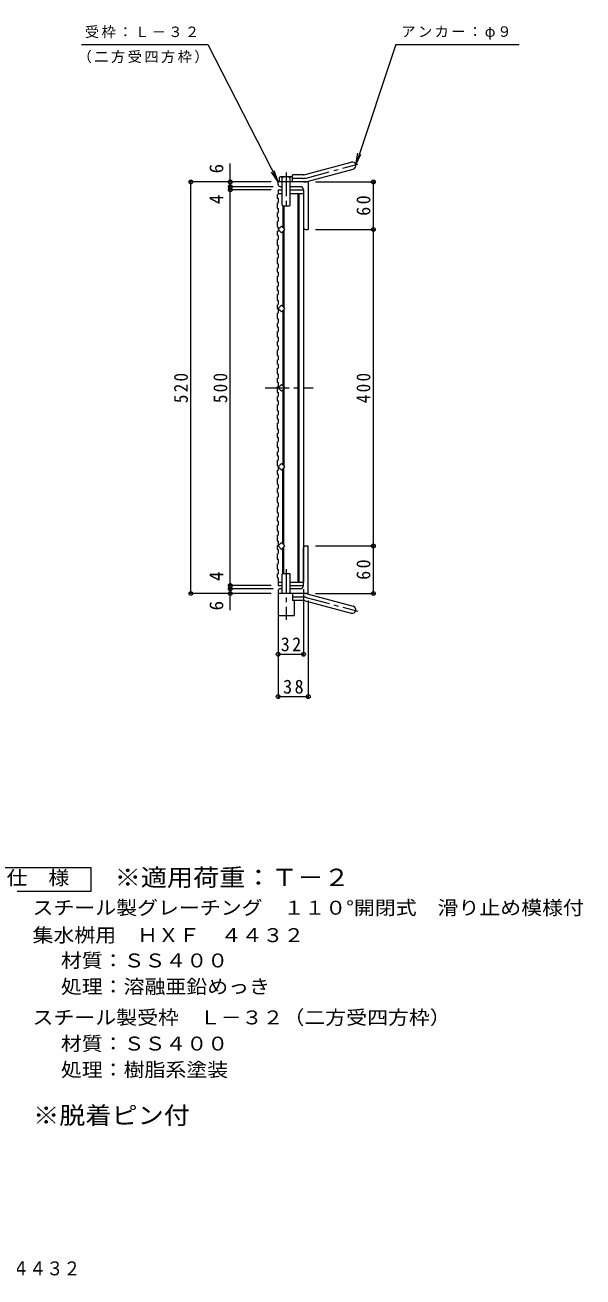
# Model space of a CAD drawing. Units: millimetres, scale not verified. Extents: x -833 to 876, y -823 to 817.
# Drawn here: x 172 to 876, y -823 to 759 of the extents above; entities that cross this region are included whole.
import ezdxf
from ezdxf.enums import TextEntityAlignment as Align

# ---------------------------------------------------------------- set-up
doc = ezdxf.new("R2010")
doc.units = ezdxf.units.MM
doc.header["$LTSCALE"] = 6
doc.header["$PDMODE"] = 32
doc.header["$PDSIZE"] = 4.8
doc.linetypes.add('CHAIN1', pattern=[8, 5, -1, 1, -1])
for name, color, linetype, lineweight in [('A-1_ピット', 2, 'Continuous', 9), ('A-2_蓋', 3, 'Continuous', 9), ('A-4_寸法', 7, 'Continuous', 9), ('A-5_仕様文', 7, 'Continuous', 9), ('A-9_ｸｯｼｮﾝ材', 4, 'Continuous', 9), ('F-4_F-4ﾚｲﾔ', 2, 'Continuous', 9)]:
    doc.layers.add(name, color=color, linetype=linetype, lineweight=lineweight)
doc.layers.add('F-5_F-5ﾚｲﾔ', color=2, linetype='Continuous')
doc.styles.add('ＭＳ ゴシック', font='')
doc.styles.get('ＭＳ ゴシック').set_extended_font_data('MS Gothic')

msp = doc.modelspace()

# ---------------------------------------------------------------- linework, layer by layer
at = {"layer": 'A-1_ピット'}
for p, q in [((525.6, 570.253), (583.791, 585.845)), ((523.271, 569.946), (509.456, 569.946)), ((509.456, 560.946), (509.456, 569.946)), ((527.929, 561.559), (586.12, 577.152)), ((491.456, 557.446), (491.456, 560.946)), ((529.456, 560.946), (491.456, 560.946)), ((496.456, 554.946), (493.956, 554.946)), ((519.456, 554.946), (506.456, 554.946)), ((529.456, 560.946), (529.456, 500.946)), ((523.456, 550.946), (523.456, 503.446)), ((525.956, 500.946), (529.456, 500.946)), ((523.456, 50.946), (523.456, 98.446)), ((525.956, 100.946), (529.456, 100.946)), ((529.456, 40.946), (529.456, 100.946)), ((491.456, 44.446), (491.456, 40.946)), ((529.456, 40.946), (491.456, 40.946)), ((496.456, 46.946), (493.956, 46.946)), ((519.456, 46.946), (506.455, 46.946)), ((509.456, 40.946), (509.456, 31.946)), ((523.271, 31.946), (509.456, 31.946)), ((525.6, 31.639), (583.791, 16.047)), ((527.929, 40.332), (586.12, 24.74))]:
    msp.add_line(p, q, dxfattribs=at)
at = {"layer": 'A-1_ピット', "linetype": 'CHAIN1'}
for p, q in [((526.765, 565.906), (591.931, 583.367)), ((523.271, 565.446), (510.341, 565.446)), ((523.271, 36.446), (510.341, 36.446)), ((526.765, 35.986), (591.931, 18.525))]:
    msp.add_line(p, q, dxfattribs=at)
at = {"layer": 'A-1_ピット'}
for centre, radius, start, end in [((584.956, 581.498), 4.5, 285.00014, 104.99991), ((523.271, 578.946), 9, 270, 285.00002), ((493.956, 557.446), 2.5, 180, 270), ((519.456, 550.946), 4, 0, 90), ((523.271, 578.946), 18, 270, 285), ((525.956, 503.446), 2.5, 180, 270), ((525.956, 98.446), 2.5, 90, 180), ((519.456, 50.946), 4, 270, 0), ((493.956, 44.446), 2.5, 90, 180), ((523.271, 22.946), 18, 75, 90), ((523.271, 22.946), 9, 74.99998, 90), ((584.956, 20.394), 4.5, 255.00009, 74.99986)]:
    msp.add_arc(centre, radius, start, end, dxfattribs=at)
at = {"layer": 'A-1_ピット', "linetype": 'CHAIN1'}
for centre, start, end in [((523.271, 578.946), 270, 284.99995), ((523.271, 22.946), 75.00005, 90)]:
    msp.add_arc(centre, 13.5, start, end, dxfattribs=at)
at = {"layer": 'A-2_蓋'}
for p, q in [((489.955, 544.791), (491.456, 545.303)), ((491.456, 550.946), (491.456, 545.303)), ((491.456, 550.946), (496.456, 550.946)), ((491.456, 546.446), (496.456, 546.446)), ((506.456, 546.446), (523.456, 546.446)), ((516.456, 546.446), (516.456, 55.446)), ((517.456, 546.446), (517.456, 55.446)), ((489.955, 534.248), (491.456, 534.759)), ((489.955, 521.565), (491.456, 522.076)), ((491.456, 527.189), (491.456, 522.076)), ((497.455, 530.946), (497.455, 503.431)), ((498.456, 530.946), (498.456, 502.431)), ((489.955, 511.022), (491.456, 511.533)), ((489.955, 498.339), (491.456, 498.85)), ((491.456, 503.963), (491.456, 498.85)), ((497.455, 498.46), (497.455, 403.431)), ((498.456, 499.461), (498.456, 402.431)), ((489.955, 487.795), (491.456, 488.307)), ((489.955, 475.112), (491.456, 475.623)), ((491.456, 480.737), (491.456, 475.623)), ((489.955, 464.569), (491.456, 465.08)), ((491.456, 470.193), (491.456, 465.08)), ((489.955, 451.886), (491.456, 452.397)), ((491.456, 457.51), (491.456, 452.397)), ((491.456, 446.967), (491.456, 441.854)), ((489.955, 441.342), (491.456, 441.854)), ((489.955, 428.659), (491.456, 429.171)), ((491.456, 434.284), (491.456, 429.171)), ((489.955, 418.116), (491.456, 418.627)), ((491.456, 423.741), (491.456, 418.627)), ((489.955, 405.433), (491.456, 405.944)), ((491.456, 411.058), (491.456, 405.944)), ((491.456, 400.514), (491.456, 395.401)), ((497.455, 398.46), (497.455, 303.431)), ((498.456, 399.46), (498.456, 302.431)), ((489.955, 394.89), (491.456, 395.401)), ((489.955, 382.207), (491.456, 382.718)), ((491.456, 387.831), (491.456, 382.718)), ((489.955, 371.664), (491.456, 372.175)), ((491.456, 377.288), (491.456, 372.175)), ((491.456, 364.605), (491.456, 359.492)), ((489.955, 358.98), (491.456, 359.492)), ((489.955, 348.437), (491.456, 348.949)), ((491.456, 354.062), (491.456, 348.949)), ((489.955, 335.754), (491.456, 336.265)), ((491.456, 341.379), (491.456, 336.265)), ((489.955, 325.211), (491.456, 325.722)), ((491.456, 330.835), (491.456, 325.722)), ((491.456, 318.152), (491.456, 313.039)), ((489.955, 312.528), (491.456, 313.039)), ((489.955, 301.985), (491.456, 302.496)), ((491.456, 307.609), (491.456, 302.496)), ((489.955, 289.301), (491.456, 289.813)), ((491.456, 294.926), (491.456, 289.813)), ((497.455, 298.46), (497.455, 203.431)), ((498.456, 299.461), (498.456, 202.431)), ((489.955, 278.758), (491.456, 279.27)), ((491.456, 284.383), (491.456, 279.27)), ((491.456, 271.7), (491.456, 266.586)), ((489.955, 266.075), (491.456, 266.586)), ((489.955, 255.532), (491.456, 256.043)), ((491.456, 261.156), (491.456, 256.043)), ((489.955, 242.849), (491.456, 243.36)), ((491.456, 248.473), (491.456, 243.36)), ((491.456, 237.93), (491.456, 232.817)), ((489.955, 232.306), (491.456, 232.817)), ((491.456, 225.247), (491.456, 220.134)), ((489.955, 219.623), (491.456, 220.134)), ((489.955, 209.079), (491.456, 209.591)), ((491.456, 214.704), (491.456, 209.591)), ((489.955, 196.396), (491.456, 196.908)), ((491.456, 202.021), (491.456, 196.908)), ((491.456, 191.477), (491.456, 186.364)), ((497.455, 103.431), (497.455, 198.46)), ((498.456, 102.431), (498.456, 199.461)), ((489.955, 185.853), (491.456, 186.364)), ((491.456, 178.794), (491.456, 173.681)), ((489.955, 173.17), (491.456, 173.681)), ((489.955, 162.627), (491.456, 163.138)), ((489.955, 162.627), (489.955, 156.079)), ((491.456, 168.251), (491.456, 163.138)), ((489.955, 156.079), (491.456, 155.568)), ((489.955, 149.944), (491.456, 150.455)), ((491.456, 155.568), (491.456, 150.455)), ((491.456, 142.885), (491.456, 137.772)), ((489.955, 137.261), (491.456, 137.772)), ((489.955, 126.717), (491.456, 127.229)), ((491.456, 132.342), (491.456, 127.229)), ((489.955, 114.034), (491.456, 114.546)), ((489.955, 101.351), (491.456, 101.863)), ((491.456, 106.976), (491.456, 101.863)), ((491.456, 96.433), (491.456, 91.319)), ((497.455, 65.946), (497.455, 98.46)), ((498.456, 65.946), (498.456, 99.461)), ((489.955, 90.808), (491.456, 91.319)), ((489.955, 78.125), (491.456, 78.636)), ((489.955, 65.442), (491.456, 65.953)), ((491.456, 71.066), (491.456, 65.953)), ((491.456, 60.523), (491.456, 50.946)), ((491.456, 55.446), (496.456, 55.446)), ((491.456, 50.946), (496.456, 50.946)), ((506.455, 55.446), (523.456, 55.446)), ((506.455, 50.946), (523.456, 50.946))]:
    msp.add_line(p, q, dxfattribs=at)
at = {"layer": 'A-2_蓋', "linetype": 'CHAIN1'}
msp.add_line((475.175, 300.946), (535.551, 300.946), dxfattribs=at)
at = {"layer": 'A-2_蓋'}
for points in [[(489.955, 544.791), (489.955, 540.384), (491.456, 539.873), (491.456, 534.759)], [(506.456, 550.946), (523.456, 550.946), (523.456, 55.446)], [(489.955, 534.248), (489.955, 527.701), (491.456, 527.189)], [(489.955, 521.565), (489.955, 517.157), (491.456, 516.646), (491.456, 511.533)], [(489.955, 511.022), (489.955, 504.474), (491.456, 503.963)], [(489.955, 498.339), (489.955, 493.931), (491.456, 493.42), (491.456, 488.307)], [(489.955, 487.795), (489.955, 481.248), (491.456, 480.737)], [(489.955, 475.112), (489.955, 470.705), (491.456, 470.193)], [(489.955, 464.569), (489.955, 458.022), (491.456, 457.51)], [(489.955, 451.886), (489.955, 447.478), (491.456, 446.967)], [(489.955, 441.342), (489.955, 434.795), (491.456, 434.284)], [(489.955, 428.659), (489.955, 424.252), (491.456, 423.741)], [(489.955, 418.116), (489.955, 411.569), (491.456, 411.058)], [(489.955, 405.433), (489.955, 401.026), (491.456, 400.514)], [(489.955, 394.89), (489.955, 388.342), (491.456, 387.831)], [(489.955, 382.207), (489.955, 377.799), (491.456, 377.288)], [(489.955, 371.664), (489.955, 365.116), (491.456, 364.605)], [(489.955, 358.98), (489.955, 354.573), (491.456, 354.062)], [(489.955, 348.437), (489.955, 341.89), (491.456, 341.379)], [(489.955, 335.754), (489.955, 331.347), (491.456, 330.835)], [(489.955, 325.211), (489.955, 318.663), (491.456, 318.152)], [(489.955, 312.528), (489.955, 308.12), (491.456, 307.609)], [(489.955, 301.985), (489.955, 295.437), (491.456, 294.926)], [(489.955, 289.301), (489.955, 284.894), (491.456, 284.383)], [(489.955, 278.758), (489.955, 272.211), (491.456, 271.7)], [(489.955, 266.075), (489.955, 261.668), (491.456, 261.156)], [(489.955, 255.532), (489.955, 248.985), (491.456, 248.473)], [(489.955, 242.849), (489.955, 238.441), (491.456, 237.93)], [(489.955, 232.306), (489.955, 225.758), (491.456, 225.247)], [(489.955, 219.623), (489.955, 215.215), (491.456, 214.704)], [(489.955, 209.079), (489.955, 202.532), (491.456, 202.021)], [(489.955, 196.396), (489.955, 191.989), (491.456, 191.477)], [(489.955, 185.853), (489.955, 179.306), (491.456, 178.794)], [(489.955, 173.17), (489.955, 168.762), (491.456, 168.251)], [(489.955, 149.944), (489.955, 143.396), (491.456, 142.885)], [(489.955, 137.261), (489.955, 132.853), (491.456, 132.342)], [(489.955, 126.717), (489.955, 120.17), (491.456, 119.659), (491.456, 114.546)], [(489.955, 114.034), (489.955, 107.487), (491.456, 106.976)], [(489.955, 101.351), (489.955, 96.944), (491.456, 96.433)], [(489.955, 90.808), (489.955, 84.261), (491.456, 83.749), (491.456, 78.636)], [(489.955, 78.125), (489.955, 71.578), (491.456, 71.066)], [(489.955, 65.442), (489.955, 61.034), (491.456, 60.523)]]:
    msp.add_lwpolyline(points, dxfattribs=at)
for points in [[(499.941, 500.946), (495.698, 496.703), (491.456, 500.946), (495.698, 505.188)], [(499.941, 400.946), (495.698, 396.703), (491.456, 400.946), (495.698, 405.188)], [(499.941, 300.946), (495.698, 296.703), (491.456, 300.946), (495.698, 305.188)], [(499.941, 200.946), (495.698, 205.188), (491.456, 200.946), (495.698, 196.703)], [(499.941, 100.946), (495.698, 105.188), (491.456, 100.946), (495.698, 96.703)]]:
    msp.add_lwpolyline(points, close=True, dxfattribs=at)
at = {"layer": 'A-4_寸法'}
for p, q in [((431.001, 554.946), (431.001, 584.127)), ((482.456, 560.946), (379.406, 560.946)), ((381.206, 40.946), (381.206, 560.946)), ((484.956, 554.946), (429.201, 554.946)), ((431.001, 550.946), (431.001, 554.946)), ((538.456, 560.946), (613.461, 560.946)), ((611.661, 500.946), (611.661, 560.946)), ((482.456, 550.946), (429.201, 550.946)), ((431.001, 50.946), (431.001, 550.946)), ((538.456, 500.946), (613.461, 500.946)), ((611.661, 100.946), (611.661, 500.946)), ((538.456, 100.946), (613.461, 100.946)), ((611.661, 40.946), (611.661, 100.946)), ((482.456, 50.946), (429.201, 50.946)), ((431.001, 46.946), (431.001, 50.946)), ((482.456, 40.946), (379.406, 40.946)), ((484.956, 46.946), (429.201, 46.946)), ((431.001, 20.02), (431.001, 46.946)), ((491.456, 31.946), (491.456, -91.197)), ((523.456, 46.446), (523.456, -37.683)), ((529.456, 31.946), (529.456, -91.197)), ((538.456, 40.946), (613.461, 40.946)), ((491.456, -35.883), (523.456, -35.883)), ((491.456, -89.397), (529.456, -89.397))]:
    msp.add_line(p, q, dxfattribs=at)
for p in [(381.206, 560.946), (431.001, 560.946), (431.001, 554.946), (611.661, 560.946), (431.001, 550.946), (611.661, 500.946), (611.661, 100.946), (431.001, 50.946), (431.001, 46.946), (381.206, 40.946), (431.001, 40.946), (611.661, 40.946), (491.456, -35.883), (523.456, -35.883), (491.456, -89.397), (529.456, -89.397)]:
    msp.add_point(p, dxfattribs=at)
at = {"layer": 'A-5_仕様文'}
for p, q in [((640.19, 734.67), (589.302, 582.663)), ((640.19, 734.67), (795.71, 734.67)), ((589.302, 582.663), (592.167, 597.387)), ((589.302, 582.663), (595.88, 596.144)), ((491.456, 560.946), (482.94, 573.295)), ((491.456, 560.946), (486.427, 575.078))]:
    msp.add_line(p, q, dxfattribs=at)
msp.add_lwpolyline([(243.243, 734.67), (402.601, 734.67), (491.456, 560.946)], dxfattribs=at)
at = {"layer": 'A-9_ｸｯｼｮﾝ材', "linetype": 'CHAIN1'}
for p, q in [((501.456, 573.087), (501.456, 527.413)), ((501.455, 71.876), (501.455, 7.513))]:
    msp.add_line(p, q, dxfattribs=at)
at = {"layer": 'A-9_ｸｯｼｮﾝ材'}
for p, q in [((492.571, 566.603), (492.571, 560.946)), ((508.398, 567.346), (494.513, 567.346)), ((496.456, 531.758), (496.456, 566.603)), ((506.456, 531.758), (506.456, 566.603)), ((497.268, 530.946), (496.456, 531.758)), ((497.268, 530.946), (505.644, 530.946)), ((505.644, 530.946), (506.456, 531.758)), ((496.456, 40.946), (496.456, 65.946)), ((506.455, 65.946), (496.456, 65.946)), ((506.455, 40.946), (506.455, 65.946)), ((511.456, 31.945), (511.456, 12.945))]:
    msp.add_line(p, q, dxfattribs=at)
msp.add_lwpolyline([(491.456, 40.946), (491.456, 12.945), (511.456, 12.945)], dxfattribs=at)
for centre, radius, start, end in [((494.513, 564.436), 2.91, 48.12389, 131.8763), ((501.456, 550.156), 17.19, 73.09029, 106.90971), ((508.398, 564.436), 2.91, 68.68713, 131.87611)]:
    msp.add_arc(centre, radius, start, end, dxfattribs=at)
at = {"layer": 'F-4_F-4ﾚｲﾔ'}
msp.add_lwpolyline([(119.959, -335.42), (119.959, -305.42), (254.959, -305.42), (254.959, -335.42)], close=True, dxfattribs=at)

# ---------------------------------------------------------------- texts
at = {"layer": 'A-4_寸法', "color": 2, "style": 'ＭＳ ゴシック'}
for s, p in [('6', (427.401, 571.786)), ('4', (427.401, 532.932)), ('4', (427.401, 56.648)), ('6', (427.401, 19.551))]:
    msp.add_text(s, height=17.6, rotation=90, dxfattribs=at).set_placement(p, align=Align.BOTTOM_LEFT)
at = {"layer": 'A-4_寸法', "color": 2, "char_height": 17.6, "attachment_point": 7, "rotation": 90, "style": 'ＭＳ ゴシック'}
for s, insert in [('\\T1.27;\\W0.95;60', (608.061, 518.196)), ('\\T1.27;\\W0.9;520', (377.606, 281.446)), ('\\T1.27;\\W0.9;500', (427.401, 281.446)), ('\\T1.27;\\W0.9;400', (608.061, 281.446)), ('\\T1.27;\\W0.95;60', (608.061, 58.196))]:
    msp.add_mtext(s, dxfattribs=dict(at, insert=insert))
at = {"layer": 'A-4_寸法', "color": 2, "char_height": 17.6, "attachment_point": 7, "style": 'ＭＳ ゴシック'}
for s, insert in [('\\T1.27;\\W0.95;32', (494.706, -32.283)), ('\\T1.27;\\W0.95;38', (497.706, -85.797))]:
    msp.add_mtext(s, dxfattribs=dict(at, insert=insert))
at = {"layer": 'A-5_仕様文', "char_height": 13.2, "attachment_point": 7, "style": 'ＭＳ ゴシック'}
for s, insert in [('\\T1.17;受枠：Ｌ－３２', (247.31, 742.566)), ('\\T1.17;アンカー：φ９', (646.904, 740.743)), ('\\T1.17;（二方受四方枠）', (238.097, 710.831))]:
    msp.add_mtext(s, dxfattribs=dict(at, insert=insert))
at = {"layer": 'F-4_F-4ﾚｲﾔ', "style": 'ＭＳ ゴシック', "width": 1.1}
for s, p in [('仕\u3000様', (148.459, -332.421)), ('スチール製グレーチング\u3000１１０°開閉式\u3000滑り止め模様付', (181.212, -370.172)), ('集水桝用\u3000ＨＸＦ\u3000４４３２', (181.212, -404.86)), ('材質：ＳＳ４００', (217.04, -436.842)), ('処理：溶融亜鉛めっき', (217.04, -469.842)), ('スチール製受枠\u3000Ｌ－３２（二方受四方枠）', (181.213, -508.843)), ('材質：ＳＳ４００', (217.04, -541.843)), ('処理：樹脂系塗装', (217.04, -574.843))]:
    msp.add_text(s, height=17.6, dxfattribs=at).set_placement(p, align=Align.BOTTOM_LEFT)
at = {"layer": 'F-4_F-4ﾚｲﾔ', "color": 3, "style": 'ＭＳ ゴシック', "width": 1.1}
msp.add_text('※脱着ピン付', height=21.99, dxfattribs=at).set_placement((181.97, -636.057), align=Align.BOTTOM_LEFT)
at = {"layer": 'F-5_F-5ﾚｲﾔ', "color": 3, "style": 'ＭＳ ゴシック', "width": 1.1}
msp.add_text('※適用荷重：Ｔ－２', height=21.99, dxfattribs=at).set_placement((284.959, -335.42), align=Align.BOTTOM_LEFT)
at = {"layer": 'F-5_F-5ﾚｲﾔ', "style": 'ＭＳ ゴシック', "width": 0.9}
msp.add_text('集水桝用\u3000ＨＸＦ\u3000４４３２', height=17.6, dxfattribs=at).set_placement((-39.071, -825.907), align=Align.BOTTOM_LEFT)

doc.saveas('drawing.dxf')
